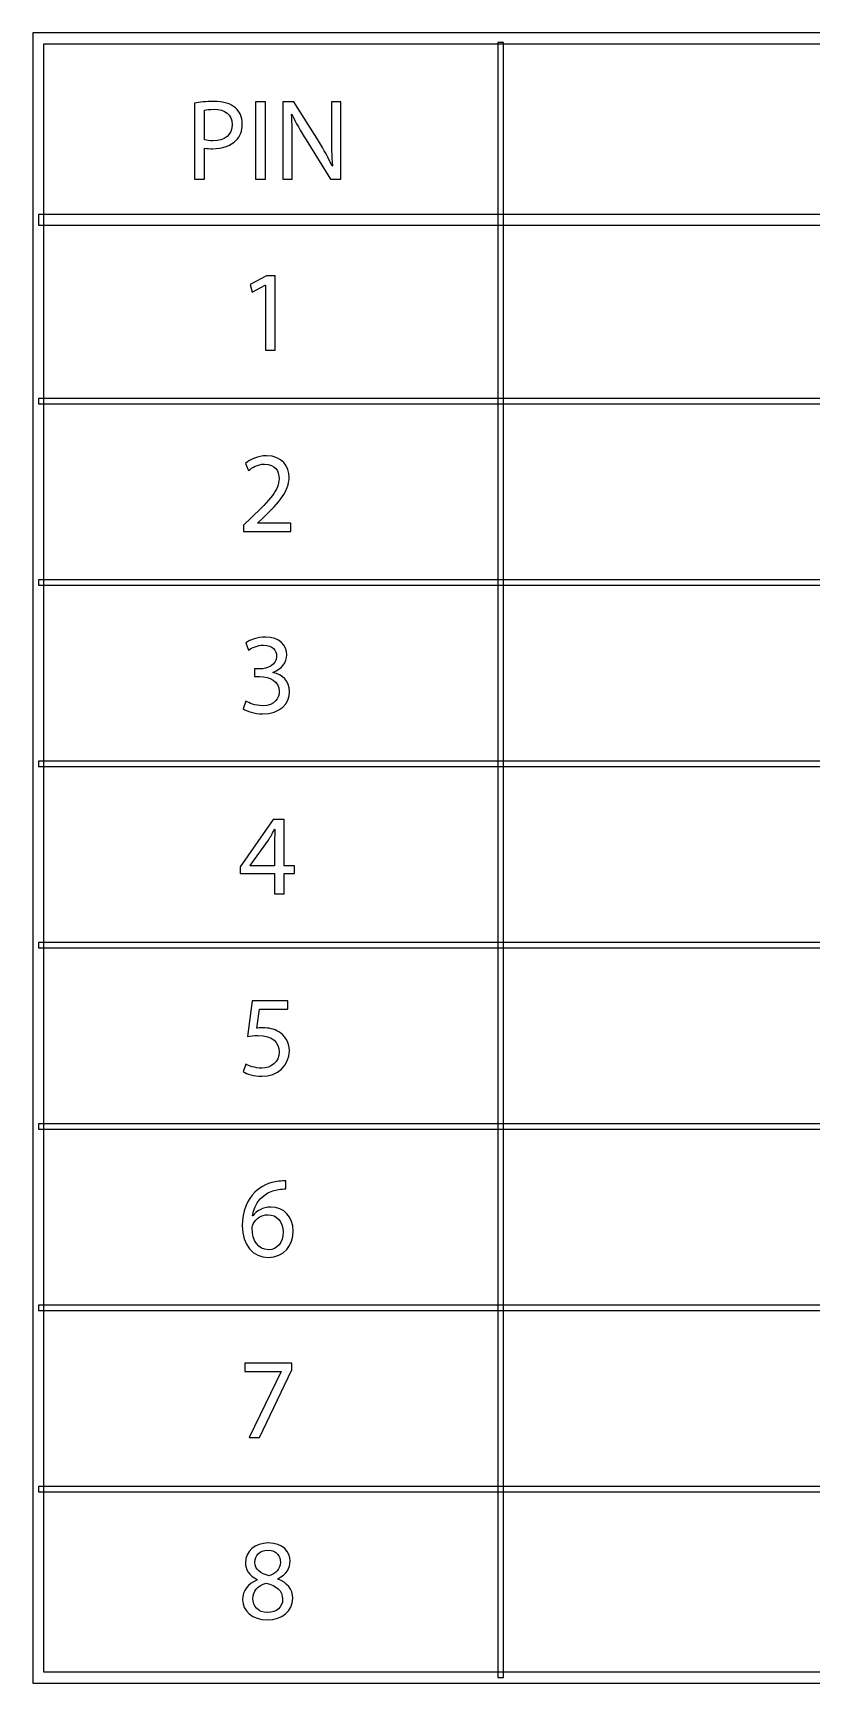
# Model space of a CAD drawing. Extents: x -2724 to 1562, y -166 to 302.
# Drawn here: x 1323.5 to 1358, y -27.5 to 45.7 of the extents above; entities that cross this region are included whole.
import ezdxf

# ---------------------------------------------------------------- set-up
doc = ezdxf.new("R2010")
doc.units = 0
doc.header["$LTSCALE"] = 0.25
doc.layers.add('DIM', color=6, linetype='CONTINUOUS')

msp = doc.modelspace()

# ---------------------------------------------------------------- linework, layer by layer
at = {"layer": 'DIM', "color": 3}
for points, knots in [([(1400.073, -27.496), (1400.073, -27.496), (1323.468, -27.496), (1323.468, -27.496), (1323.468, -27.496), (1323.468, -27.496), (1323.468, 45.749), (1323.468, 45.749), (1323.468, 45.749), (1323.468, 45.749), (1400.073, 45.749), (1400.073, 45.749), (1400.073, 45.749), (1400.073, 45.749), (1400.073, -27.496), (1400.073, -27.496)], [0, 0, 0, 0, 0.25, 0.25, 0.25, 0.25, 0.5, 0.5, 0.5, 0.5, 0.75, 0.75, 0.75, 0.75, 1, 1, 1, 1]), ([(1323.954, -27.01), (1323.954, -27.01), (1399.587, -27.01), (1399.587, -27.01), (1399.587, -27.01), (1399.587, -27.01), (1399.587, 45.263), (1399.587, 45.263), (1399.587, 45.263), (1399.587, 45.263), (1323.954, 45.263), (1323.954, 45.263), (1323.954, 45.263), (1323.954, 45.263), (1323.954, -27.01), (1323.954, -27.01)], [0, 0, 0, 0, 0.25, 0.25, 0.25, 0.25, 0.5, 0.5, 0.5, 0.5, 0.75, 0.75, 0.75, 0.75, 1, 1, 1, 1]), ([(1344.362, -27.253), (1344.362, -27.253), (1344.119, -27.253), (1344.119, -27.253), (1344.119, -27.253), (1344.119, -27.253), (1344.119, 45.325), (1344.119, 45.325), (1344.119, 45.325), (1344.119, 45.325), (1344.362, 45.325), (1344.362, 45.325), (1344.362, 45.325), (1344.362, 45.325), (1344.362, -27.253), (1344.362, -27.253)], [0, 0, 0, 0, 0.25, 0.25, 0.25, 0.25, 0.5, 0.5, 0.5, 0.5, 0.75, 0.75, 0.75, 0.75, 1, 1, 1, 1]), ([(1330.648, 42.641), (1330.862, 42.682), (1331.141, 42.712), (1331.496, 42.712), (1331.496, 42.712), (1331.933, 42.712), (1332.253, 42.611), (1332.456, 42.428), (1332.456, 42.428), (1332.644, 42.265), (1332.76, 42.017), (1332.76, 41.717), (1332.76, 41.717), (1332.76, 41.407), (1332.669, 41.164), (1332.492, 40.986), (1332.492, 40.986), (1332.258, 40.737), (1331.877, 40.61), (1331.446, 40.61), (1331.446, 40.61), (1331.313, 40.61), (1331.192, 40.615), (1331.09, 40.64), (1331.09, 40.64), (1331.09, 40.64), (1331.09, 39.264), (1331.09, 39.264), (1331.09, 39.264), (1331.09, 39.264), (1330.648, 39.264), (1330.648, 39.264), (1330.648, 39.264), (1330.648, 39.264), (1330.648, 42.641), (1330.648, 42.641)], [0, 0, 0, 0, 0.111111, 0.111111, 0.111111, 0.111111, 0.222222, 0.222222, 0.222222, 0.222222, 0.333333, 0.333333, 0.333333, 0.333333, 0.444444, 0.444444, 0.444444, 0.444444, 0.555556, 0.555556, 0.555556, 0.555556, 0.666667, 0.666667, 0.666667, 0.666667, 0.777778, 0.777778, 0.777778, 0.777778, 0.888889, 0.888889, 0.888889, 0.888889, 1, 1, 1, 1]), ([(1333.793, 39.265), (1333.793, 39.265), (1333.346, 39.265), (1333.346, 39.265), (1333.346, 39.265), (1333.346, 39.265), (1333.346, 42.687), (1333.346, 42.687), (1333.346, 42.687), (1333.346, 42.687), (1333.793, 42.687), (1333.793, 42.687), (1333.793, 42.687), (1333.793, 42.687), (1333.793, 39.265), (1333.793, 39.265)], [0, 0, 0, 0, 0.25, 0.25, 0.25, 0.25, 0.5, 0.5, 0.5, 0.5, 0.75, 0.75, 0.75, 0.75, 1, 1, 1, 1]), ([(1334.565, 39.265), (1334.565, 39.265), (1334.565, 42.687), (1334.565, 42.687), (1334.565, 42.687), (1334.565, 42.687), (1335.052, 42.687), (1335.052, 42.687), (1335.052, 42.687), (1335.052, 42.687), (1336.144, 40.955), (1336.144, 40.955), (1336.144, 40.955), (1336.393, 40.555), (1336.596, 40.194), (1336.754, 39.843), (1336.754, 39.843), (1336.754, 39.843), (1336.769, 39.849), (1336.769, 39.849), (1336.769, 39.849), (1336.728, 40.306), (1336.718, 40.722), (1336.718, 41.25), (1336.718, 41.25), (1336.718, 41.25), (1336.718, 42.687), (1336.718, 42.687), (1336.718, 42.687), (1336.718, 42.687), (1337.134, 42.687), (1337.134, 42.687), (1337.134, 42.687), (1337.134, 42.687), (1337.134, 39.265), (1337.134, 39.265), (1337.134, 39.265), (1337.134, 39.265), (1336.688, 39.265), (1336.688, 39.265), (1336.688, 39.265), (1336.688, 39.265), (1335.601, 41.001), (1335.601, 41.001), (1335.601, 41.001), (1335.363, 41.382), (1335.134, 41.773), (1334.966, 42.144), (1334.966, 42.144), (1334.966, 42.144), (1334.951, 42.138), (1334.951, 42.138), (1334.951, 42.138), (1334.977, 41.707), (1334.981, 41.296), (1334.981, 40.727), (1334.981, 40.727), (1334.981, 40.727), (1334.981, 39.265), (1334.981, 39.265), (1334.981, 39.265), (1334.981, 39.265), (1334.565, 39.265), (1334.565, 39.265)], [0, 0, 0, 0, 0.0625, 0.0625, 0.0625, 0.0625, 0.125, 0.125, 0.125, 0.125, 0.1875, 0.1875, 0.1875, 0.1875, 0.25, 0.25, 0.25, 0.25, 0.3125, 0.3125, 0.3125, 0.3125, 0.375, 0.375, 0.375, 0.375, 0.4375, 0.4375, 0.4375, 0.4375, 0.5, 0.5, 0.5, 0.5, 0.5625, 0.5625, 0.5625, 0.5625, 0.625, 0.625, 0.625, 0.625, 0.6875, 0.6875, 0.6875, 0.6875, 0.75, 0.75, 0.75, 0.75, 0.8125, 0.8125, 0.8125, 0.8125, 0.875, 0.875, 0.875, 0.875, 0.9375, 0.9375, 0.9375, 0.9375, 1, 1, 1, 1]), ([(1331.09, 41.001), (1331.187, 40.976), (1331.309, 40.965), (1331.456, 40.965), (1331.456, 40.965), (1331.989, 40.965), (1332.314, 41.225), (1332.314, 41.692), (1332.314, 41.692), (1332.314, 42.144), (1331.994, 42.362), (1331.507, 42.362), (1331.507, 42.362), (1331.313, 42.362), (1331.167, 42.347), (1331.09, 42.326), (1331.09, 42.326), (1331.09, 42.326), (1331.09, 41.001), (1331.09, 41.001)], [0, 0, 0, 0, 0.2, 0.2, 0.2, 0.2, 0.4, 0.4, 0.4, 0.4, 0.6, 0.6, 0.6, 0.6, 0.8, 0.8, 0.8, 0.8, 1, 1, 1, 1]), ([(1399.83, 37.213), (1399.83, 37.213), (1323.711, 37.213), (1323.711, 37.213), (1323.711, 37.213), (1323.711, 37.213), (1323.711, 37.699), (1323.711, 37.699), (1323.711, 37.699), (1323.711, 37.699), (1399.83, 37.699), (1399.83, 37.699), (1399.83, 37.699), (1399.83, 37.699), (1399.83, 37.213), (1399.83, 37.213)], [0, 0, 0, 0, 0.25, 0.25, 0.25, 0.25, 0.5, 0.5, 0.5, 0.5, 0.75, 0.75, 0.75, 0.75, 1, 1, 1, 1]), ([(1333.787, 34.55), (1333.787, 34.55), (1333.777, 34.55), (1333.777, 34.55), (1333.777, 34.55), (1333.777, 34.55), (1333.203, 34.241), (1333.203, 34.241), (1333.203, 34.241), (1333.203, 34.241), (1333.117, 34.581), (1333.117, 34.581), (1333.117, 34.581), (1333.117, 34.581), (1333.838, 34.966), (1333.838, 34.966), (1333.838, 34.966), (1333.838, 34.966), (1334.219, 34.966), (1334.219, 34.966), (1334.219, 34.966), (1334.219, 34.966), (1334.219, 31.666), (1334.219, 31.666), (1334.219, 31.666), (1334.219, 31.666), (1333.787, 31.666), (1333.787, 31.666), (1333.787, 31.666), (1333.787, 31.666), (1333.787, 34.55), (1333.787, 34.55)], [0, 0, 0, 0, 0.125, 0.125, 0.125, 0.125, 0.25, 0.25, 0.25, 0.25, 0.375, 0.375, 0.375, 0.375, 0.5, 0.5, 0.5, 0.5, 0.625, 0.625, 0.625, 0.625, 0.75, 0.75, 0.75, 0.75, 0.875, 0.875, 0.875, 0.875, 1, 1, 1, 1]), ([(1399.83, 29.284), (1399.83, 29.284), (1323.711, 29.284), (1323.711, 29.284), (1323.711, 29.284), (1323.711, 29.284), (1323.711, 29.527), (1323.711, 29.527), (1323.711, 29.527), (1323.711, 29.527), (1399.83, 29.527), (1399.83, 29.527), (1399.83, 29.527), (1399.83, 29.527), (1399.83, 29.284), (1399.83, 29.284)], [0, 0, 0, 0, 0.25, 0.25, 0.25, 0.25, 0.5, 0.5, 0.5, 0.5, 0.75, 0.75, 0.75, 0.75, 1, 1, 1, 1]), ([(1332.818, 23.623), (1332.818, 23.623), (1332.818, 23.897), (1332.818, 23.897), (1332.818, 23.897), (1332.818, 23.897), (1333.168, 24.237), (1333.168, 24.237), (1333.168, 24.237), (1334.011, 25.04), (1334.396, 25.466), (1334.396, 25.963), (1334.396, 25.963), (1334.396, 26.298), (1334.239, 26.609), (1333.746, 26.609), (1333.746, 26.609), (1333.447, 26.609), (1333.198, 26.456), (1333.046, 26.329), (1333.046, 26.329), (1333.046, 26.329), (1332.904, 26.644), (1332.904, 26.644), (1332.904, 26.644), (1333.127, 26.832), (1333.457, 26.979), (1333.838, 26.979), (1333.838, 26.979), (1334.544, 26.979), (1334.843, 26.491), (1334.843, 26.019), (1334.843, 26.019), (1334.843, 25.41), (1334.401, 24.918), (1333.706, 24.248), (1333.706, 24.248), (1333.706, 24.248), (1333.447, 24.003), (1333.447, 24.003), (1333.447, 24.003), (1333.447, 24.003), (1333.447, 23.994), (1333.447, 23.994), (1333.447, 23.994), (1333.447, 23.994), (1334.925, 23.994), (1334.925, 23.994), (1334.925, 23.994), (1334.925, 23.994), (1334.925, 23.623), (1334.925, 23.623), (1334.925, 23.623), (1334.925, 23.623), (1332.818, 23.623), (1332.818, 23.623)], [0, 0, 0, 0, 0.071429, 0.071429, 0.071429, 0.071429, 0.142857, 0.142857, 0.142857, 0.142857, 0.214286, 0.214286, 0.214286, 0.214286, 0.285714, 0.285714, 0.285714, 0.285714, 0.357143, 0.357143, 0.357143, 0.357143, 0.428571, 0.428571, 0.428571, 0.428571, 0.5, 0.5, 0.5, 0.5, 0.571429, 0.571429, 0.571429, 0.571429, 0.642857, 0.642857, 0.642857, 0.642857, 0.714286, 0.714286, 0.714286, 0.714286, 0.785714, 0.785714, 0.785714, 0.785714, 0.857143, 0.857143, 0.857143, 0.857143, 0.928571, 0.928571, 0.928571, 0.928571, 1, 1, 1, 1]), ([(1399.83, 21.235), (1399.83, 21.235), (1323.711, 21.235), (1323.711, 21.235), (1323.711, 21.235), (1323.711, 21.235), (1323.711, 21.478), (1323.711, 21.478), (1323.711, 21.478), (1323.711, 21.478), (1399.83, 21.478), (1399.83, 21.478), (1399.83, 21.478), (1399.83, 21.478), (1399.83, 21.235), (1399.83, 21.235)], [0, 0, 0, 0, 0.25, 0.25, 0.25, 0.25, 0.5, 0.5, 0.5, 0.5, 0.75, 0.75, 0.75, 0.75, 1, 1, 1, 1]), ([(1332.924, 16.087), (1333.051, 16.011), (1333.34, 15.884), (1333.655, 15.884), (1333.655, 15.884), (1334.224, 15.884), (1334.407, 16.245), (1334.401, 16.524), (1334.401, 16.524), (1334.397, 16.986), (1333.98, 17.184), (1333.549, 17.184), (1333.549, 17.184), (1333.549, 17.184), (1333.3, 17.184), (1333.3, 17.184), (1333.3, 17.184), (1333.3, 17.184), (1333.3, 17.519), (1333.3, 17.519), (1333.3, 17.519), (1333.3, 17.519), (1333.549, 17.519), (1333.549, 17.519), (1333.549, 17.519), (1333.873, 17.519), (1334.285, 17.687), (1334.285, 18.078), (1334.285, 18.078), (1334.285, 18.341), (1334.117, 18.575), (1333.706, 18.575), (1333.706, 18.575), (1333.442, 18.575), (1333.188, 18.459), (1333.046, 18.357), (1333.046, 18.357), (1333.046, 18.357), (1332.924, 18.682), (1332.924, 18.682), (1332.924, 18.682), (1333.102, 18.809), (1333.437, 18.936), (1333.793, 18.936), (1333.793, 18.936), (1334.442, 18.936), (1334.737, 18.55), (1334.737, 18.149), (1334.737, 18.149), (1334.737, 17.803), (1334.528, 17.514), (1334.127, 17.366), (1334.127, 17.366), (1334.127, 17.366), (1334.127, 17.357), (1334.127, 17.357), (1334.127, 17.357), (1334.534, 17.28), (1334.864, 16.976), (1334.864, 16.514), (1334.864, 16.514), (1334.864, 15.986), (1334.447, 15.524), (1333.66, 15.524), (1333.66, 15.524), (1333.29, 15.524), (1332.965, 15.641), (1332.802, 15.747), (1332.802, 15.747), (1332.802, 15.747), (1332.924, 16.087), (1332.924, 16.087)], [0, 0, 0, 0, 0.055556, 0.055556, 0.055556, 0.055556, 0.111111, 0.111111, 0.111111, 0.111111, 0.166667, 0.166667, 0.166667, 0.166667, 0.222222, 0.222222, 0.222222, 0.222222, 0.277778, 0.277778, 0.277778, 0.277778, 0.333333, 0.333333, 0.333333, 0.333333, 0.388889, 0.388889, 0.388889, 0.388889, 0.444444, 0.444444, 0.444444, 0.444444, 0.5, 0.5, 0.5, 0.5, 0.555556, 0.555556, 0.555556, 0.555556, 0.611111, 0.611111, 0.611111, 0.611111, 0.666667, 0.666667, 0.666667, 0.666667, 0.722222, 0.722222, 0.722222, 0.722222, 0.777778, 0.777778, 0.777778, 0.777778, 0.833333, 0.833333, 0.833333, 0.833333, 0.888889, 0.888889, 0.888889, 0.888889, 0.944444, 0.944444, 0.944444, 0.944444, 1, 1, 1, 1]), ([(1399.83, 13.185), (1399.83, 13.185), (1323.711, 13.185), (1323.711, 13.185), (1323.711, 13.185), (1323.711, 13.185), (1323.711, 13.428), (1323.711, 13.428), (1323.711, 13.428), (1323.711, 13.428), (1399.83, 13.428), (1399.83, 13.428), (1399.83, 13.428), (1399.83, 13.428), (1399.83, 13.185), (1399.83, 13.185)], [0, 0, 0, 0, 0.25, 0.25, 0.25, 0.25, 0.5, 0.5, 0.5, 0.5, 0.75, 0.75, 0.75, 0.75, 1, 1, 1, 1]), ([(1334.198, 7.536), (1334.198, 7.536), (1334.198, 8.44), (1334.198, 8.44), (1334.198, 8.44), (1334.198, 8.44), (1332.665, 8.44), (1332.665, 8.44), (1332.665, 8.44), (1332.665, 8.44), (1332.665, 8.729), (1332.665, 8.729), (1332.665, 8.729), (1332.665, 8.729), (1334.137, 10.837), (1334.137, 10.837), (1334.137, 10.837), (1334.137, 10.837), (1334.62, 10.837), (1334.62, 10.837), (1334.62, 10.837), (1334.62, 10.837), (1334.62, 8.785), (1334.62, 8.785), (1334.62, 8.785), (1334.62, 8.785), (1335.082, 8.785), (1335.082, 8.785), (1335.082, 8.785), (1335.082, 8.785), (1335.082, 8.44), (1335.082, 8.44), (1335.082, 8.44), (1335.082, 8.44), (1334.62, 8.44), (1334.62, 8.44), (1334.62, 8.44), (1334.62, 8.44), (1334.62, 7.536), (1334.62, 7.536), (1334.62, 7.536), (1334.62, 7.536), (1334.198, 7.536), (1334.198, 7.536)], [0, 0, 0, 0, 0.090909, 0.090909, 0.090909, 0.090909, 0.181818, 0.181818, 0.181818, 0.181818, 0.272727, 0.272727, 0.272727, 0.272727, 0.363636, 0.363636, 0.363636, 0.363636, 0.454545, 0.454545, 0.454545, 0.454545, 0.545455, 0.545455, 0.545455, 0.545455, 0.636364, 0.636364, 0.636364, 0.636364, 0.727273, 0.727273, 0.727273, 0.727273, 0.818182, 0.818182, 0.818182, 0.818182, 0.909091, 0.909091, 0.909091, 0.909091, 1, 1, 1, 1]), ([(1334.198, 8.785), (1334.198, 8.785), (1334.198, 9.887), (1334.198, 9.887), (1334.198, 9.887), (1334.198, 10.06), (1334.204, 10.232), (1334.214, 10.405), (1334.214, 10.405), (1334.214, 10.405), (1334.198, 10.405), (1334.198, 10.405), (1334.198, 10.405), (1334.097, 10.212), (1334.015, 10.07), (1333.925, 9.917), (1333.925, 9.917), (1333.925, 9.917), (1333.117, 8.795), (1333.117, 8.795), (1333.117, 8.795), (1333.117, 8.795), (1333.117, 8.785), (1333.117, 8.785), (1333.117, 8.785), (1333.117, 8.785), (1334.198, 8.785), (1334.198, 8.785)], [0, 0, 0, 0, 0.142857, 0.142857, 0.142857, 0.142857, 0.285714, 0.285714, 0.285714, 0.285714, 0.428571, 0.428571, 0.428571, 0.428571, 0.571429, 0.571429, 0.571429, 0.571429, 0.714286, 0.714286, 0.714286, 0.714286, 0.857143, 0.857143, 0.857143, 0.857143, 1, 1, 1, 1]), ([(1399.83, 5.136), (1399.83, 5.136), (1323.711, 5.136), (1323.711, 5.136), (1323.711, 5.136), (1323.711, 5.136), (1323.711, 5.379), (1323.711, 5.379), (1323.711, 5.379), (1323.711, 5.379), (1399.83, 5.379), (1399.83, 5.379), (1399.83, 5.379), (1399.83, 5.379), (1399.83, 5.136), (1399.83, 5.136)], [0, 0, 0, 0, 0.25, 0.25, 0.25, 0.25, 0.5, 0.5, 0.5, 0.5, 0.75, 0.75, 0.75, 0.75, 1, 1, 1, 1]), ([(1334.788, 2.417), (1334.788, 2.417), (1333.528, 2.417), (1333.528, 2.417), (1333.528, 2.417), (1333.528, 2.417), (1333.402, 1.569), (1333.402, 1.569), (1333.402, 1.569), (1333.477, 1.58), (1333.548, 1.59), (1333.67, 1.59), (1333.67, 1.59), (1333.929, 1.59), (1334.178, 1.534), (1334.381, 1.412), (1334.381, 1.412), (1334.64, 1.27), (1334.853, 0.98), (1334.853, 0.564), (1334.853, 0.564), (1334.853, -0.08), (1334.34, -0.563), (1333.625, -0.563), (1333.625, -0.563), (1333.264, -0.563), (1332.965, -0.461), (1332.803, -0.36), (1332.803, -0.36), (1332.803, -0.36), (1332.914, -0.02), (1332.914, -0.02), (1332.914, -0.02), (1333.051, -0.101), (1333.32, -0.202), (1333.625, -0.202), (1333.625, -0.202), (1334.041, -0.202), (1334.407, 0.072), (1334.401, 0.519), (1334.401, 0.519), (1334.401, 0.94), (1334.112, 1.244), (1333.457, 1.244), (1333.457, 1.244), (1333.264, 1.244), (1333.117, 1.229), (1332.996, 1.209), (1332.996, 1.209), (1332.996, 1.209), (1333.208, 2.793), (1333.208, 2.793), (1333.208, 2.793), (1333.208, 2.793), (1334.788, 2.793), (1334.788, 2.793), (1334.788, 2.793), (1334.788, 2.793), (1334.788, 2.417), (1334.788, 2.417)], [0, 0, 0, 0, 0.066667, 0.066667, 0.066667, 0.066667, 0.133333, 0.133333, 0.133333, 0.133333, 0.2, 0.2, 0.2, 0.2, 0.266667, 0.266667, 0.266667, 0.266667, 0.333333, 0.333333, 0.333333, 0.333333, 0.4, 0.4, 0.4, 0.4, 0.466667, 0.466667, 0.466667, 0.466667, 0.533333, 0.533333, 0.533333, 0.533333, 0.6, 0.6, 0.6, 0.6, 0.666667, 0.666667, 0.666667, 0.666667, 0.733333, 0.733333, 0.733333, 0.733333, 0.8, 0.8, 0.8, 0.8, 0.866667, 0.866667, 0.866667, 0.866667, 0.933333, 0.933333, 0.933333, 0.933333, 1, 1, 1, 1]), ([(1399.83, -2.913), (1399.83, -2.913), (1323.711, -2.913), (1323.711, -2.913), (1323.711, -2.913), (1323.711, -2.913), (1323.711, -2.67), (1323.711, -2.67), (1323.711, -2.67), (1323.711, -2.67), (1399.83, -2.67), (1399.83, -2.67), (1399.83, -2.67), (1399.83, -2.67), (1399.83, -2.913), (1399.83, -2.913)], [0, 0, 0, 0, 0.25, 0.25, 0.25, 0.25, 0.5, 0.5, 0.5, 0.5, 0.75, 0.75, 0.75, 0.75, 1, 1, 1, 1]), ([(1334.701, -5.565), (1334.61, -5.56), (1334.493, -5.57), (1334.366, -5.59), (1334.366, -5.59), (1333.66, -5.702), (1333.295, -6.21), (1333.219, -6.758), (1333.219, -6.758), (1333.219, -6.758), (1333.229, -6.758), (1333.229, -6.758), (1333.229, -6.758), (1333.386, -6.545), (1333.665, -6.372), (1334.031, -6.372), (1334.031, -6.372), (1334.615, -6.372), (1335.026, -6.799), (1335.026, -7.439), (1335.026, -7.439), (1335.026, -8.048), (1334.615, -8.606), (1333.925, -8.606), (1333.925, -8.606), (1333.223, -8.606), (1332.762, -8.058), (1332.762, -7.2), (1332.762, -7.2), (1332.762, -6.55), (1332.99, -6.037), (1333.32, -5.712), (1333.32, -5.712), (1333.594, -5.443), (1333.96, -5.275), (1334.376, -5.225), (1334.376, -5.225), (1334.508, -5.204), (1334.62, -5.2), (1334.701, -5.2), (1334.701, -5.2), (1334.701, -5.2), (1334.701, -5.565), (1334.701, -5.565)], [0, 0, 0, 0, 0.090909, 0.090909, 0.090909, 0.090909, 0.181818, 0.181818, 0.181818, 0.181818, 0.272727, 0.272727, 0.272727, 0.272727, 0.363636, 0.363636, 0.363636, 0.363636, 0.454545, 0.454545, 0.454545, 0.454545, 0.545455, 0.545455, 0.545455, 0.545455, 0.636364, 0.636364, 0.636364, 0.636364, 0.727273, 0.727273, 0.727273, 0.727273, 0.818182, 0.818182, 0.818182, 0.818182, 0.909091, 0.909091, 0.909091, 0.909091, 1, 1, 1, 1]), ([(1333.935, -8.261), (1334.315, -8.261), (1334.574, -7.941), (1334.574, -7.469), (1334.574, -7.469), (1334.574, -6.997), (1334.305, -6.713), (1333.894, -6.713), (1333.894, -6.713), (1333.625, -6.713), (1333.371, -6.875), (1333.249, -7.119), (1333.249, -7.119), (1333.223, -7.169), (1333.203, -7.23), (1333.203, -7.312), (1333.203, -7.312), (1333.208, -7.855), (1333.462, -8.261), (1333.929, -8.261), (1333.929, -8.261), (1333.929, -8.261), (1333.935, -8.261), (1333.935, -8.261)], [0, 0, 0, 0, 0.166667, 0.166667, 0.166667, 0.166667, 0.333333, 0.333333, 0.333333, 0.333333, 0.5, 0.5, 0.5, 0.5, 0.666667, 0.666667, 0.666667, 0.666667, 0.833333, 0.833333, 0.833333, 0.833333, 1, 1, 1, 1]), ([(1399.83, -10.963), (1399.83, -10.963), (1323.711, -10.963), (1323.711, -10.963), (1323.711, -10.963), (1323.711, -10.963), (1323.711, -10.72), (1323.711, -10.72), (1323.711, -10.72), (1323.711, -10.72), (1399.83, -10.72), (1399.83, -10.72), (1399.83, -10.72), (1399.83, -10.72), (1399.83, -10.963), (1399.83, -10.963)], [0, 0, 0, 0, 0.25, 0.25, 0.25, 0.25, 0.5, 0.5, 0.5, 0.5, 0.75, 0.75, 0.75, 0.75, 1, 1, 1, 1]), ([(1334.96, -13.294), (1334.96, -13.294), (1334.96, -13.588), (1334.96, -13.588), (1334.96, -13.588), (1334.96, -13.588), (1333.523, -16.594), (1333.523, -16.594), (1333.523, -16.594), (1333.523, -16.594), (1333.066, -16.594), (1333.066, -16.594), (1333.066, -16.594), (1333.066, -16.594), (1334.493, -13.674), (1334.493, -13.674), (1334.493, -13.674), (1334.493, -13.674), (1334.493, -13.664), (1334.493, -13.664), (1334.493, -13.664), (1334.493, -13.664), (1332.878, -13.664), (1332.878, -13.664), (1332.878, -13.664), (1332.878, -13.664), (1332.878, -13.294), (1332.878, -13.294), (1332.878, -13.294), (1332.878, -13.294), (1334.96, -13.294), (1334.96, -13.294)], [0, 0, 0, 0, 0.125, 0.125, 0.125, 0.125, 0.25, 0.25, 0.25, 0.25, 0.375, 0.375, 0.375, 0.375, 0.5, 0.5, 0.5, 0.5, 0.625, 0.625, 0.625, 0.625, 0.75, 0.75, 0.75, 0.75, 0.875, 0.875, 0.875, 0.875, 1, 1, 1, 1]), ([(1399.83, -19.013), (1399.83, -19.013), (1323.711, -19.013), (1323.711, -19.013), (1323.711, -19.013), (1323.711, -19.013), (1323.711, -18.77), (1323.711, -18.77), (1323.711, -18.77), (1323.711, -18.77), (1399.83, -18.77), (1399.83, -18.77), (1399.83, -18.77), (1399.83, -18.77), (1399.83, -19.013), (1399.83, -19.013)], [0, 0, 0, 0, 0.25, 0.25, 0.25, 0.25, 0.5, 0.5, 0.5, 0.5, 0.75, 0.75, 0.75, 0.75, 1, 1, 1, 1]), ([(1333.925, -21.281), (1334.564, -21.281), (1334.889, -21.677), (1334.889, -22.093), (1334.889, -22.093), (1334.889, -22.372), (1334.747, -22.677), (1334.341, -22.865), (1334.341, -22.865), (1334.341, -22.865), (1334.341, -22.88), (1334.341, -22.88), (1334.341, -22.88), (1334.752, -23.043), (1335.006, -23.338), (1335.006, -23.733), (1335.006, -23.733), (1335.006, -24.312), (1334.513, -24.693), (1333.884, -24.693), (1333.884, -24.693), (1333.193, -24.693), (1332.777, -24.287), (1332.777, -23.805), (1332.777, -23.805), (1332.777, -23.388), (1333.026, -23.089), (1333.427, -22.915), (1333.427, -22.915), (1333.427, -22.915), (1333.427, -22.901), (1333.427, -22.901), (1333.427, -22.901), (1333.056, -22.728), (1332.899, -22.444), (1332.899, -22.159), (1332.899, -22.159), (1332.899, -21.637), (1333.341, -21.281), (1333.919, -21.281), (1333.919, -21.281), (1333.919, -21.281), (1333.925, -21.281), (1333.925, -21.281)], [0, 0, 0, 0, 0.090909, 0.090909, 0.090909, 0.090909, 0.181818, 0.181818, 0.181818, 0.181818, 0.272727, 0.272727, 0.272727, 0.272727, 0.363636, 0.363636, 0.363636, 0.363636, 0.454545, 0.454545, 0.454545, 0.454545, 0.545455, 0.545455, 0.545455, 0.545455, 0.636364, 0.636364, 0.636364, 0.636364, 0.727273, 0.727273, 0.727273, 0.727273, 0.818182, 0.818182, 0.818182, 0.818182, 0.909091, 0.909091, 0.909091, 0.909091, 1, 1, 1, 1]), ([(1333.899, -21.601), (1333.528, -21.601), (1333.325, -21.844), (1333.325, -22.129), (1333.325, -22.129), (1333.32, -22.459), (1333.574, -22.637), (1333.955, -22.739), (1333.955, -22.739), (1334.239, -22.642), (1334.457, -22.439), (1334.457, -22.139), (1334.457, -22.139), (1334.457, -21.875), (1334.3, -21.601), (1333.904, -21.601), (1333.904, -21.601), (1333.904, -21.601), (1333.899, -21.601), (1333.899, -21.601)], [0, 0, 0, 0, 0.2, 0.2, 0.2, 0.2, 0.4, 0.4, 0.4, 0.4, 0.6, 0.6, 0.6, 0.6, 0.8, 0.8, 0.8, 0.8, 1, 1, 1, 1]), ([(1333.894, -24.368), (1334.295, -24.368), (1334.554, -24.119), (1334.554, -23.779), (1334.554, -23.779), (1334.554, -23.383), (1334.275, -23.185), (1333.828, -23.058), (1333.828, -23.058), (1333.442, -23.17), (1333.234, -23.429), (1333.234, -23.744), (1333.234, -23.744), (1333.219, -24.074), (1333.472, -24.368), (1333.889, -24.368), (1333.889, -24.368), (1333.889, -24.368), (1333.894, -24.368), (1333.894, -24.368)], [0, 0, 0, 0, 0.2, 0.2, 0.2, 0.2, 0.4, 0.4, 0.4, 0.4, 0.6, 0.6, 0.6, 0.6, 0.8, 0.8, 0.8, 0.8, 1, 1, 1, 1])]:
    msp.add_open_spline(points, degree=3, knots=knots, dxfattribs=at)

doc.saveas('drawing.dxf')
